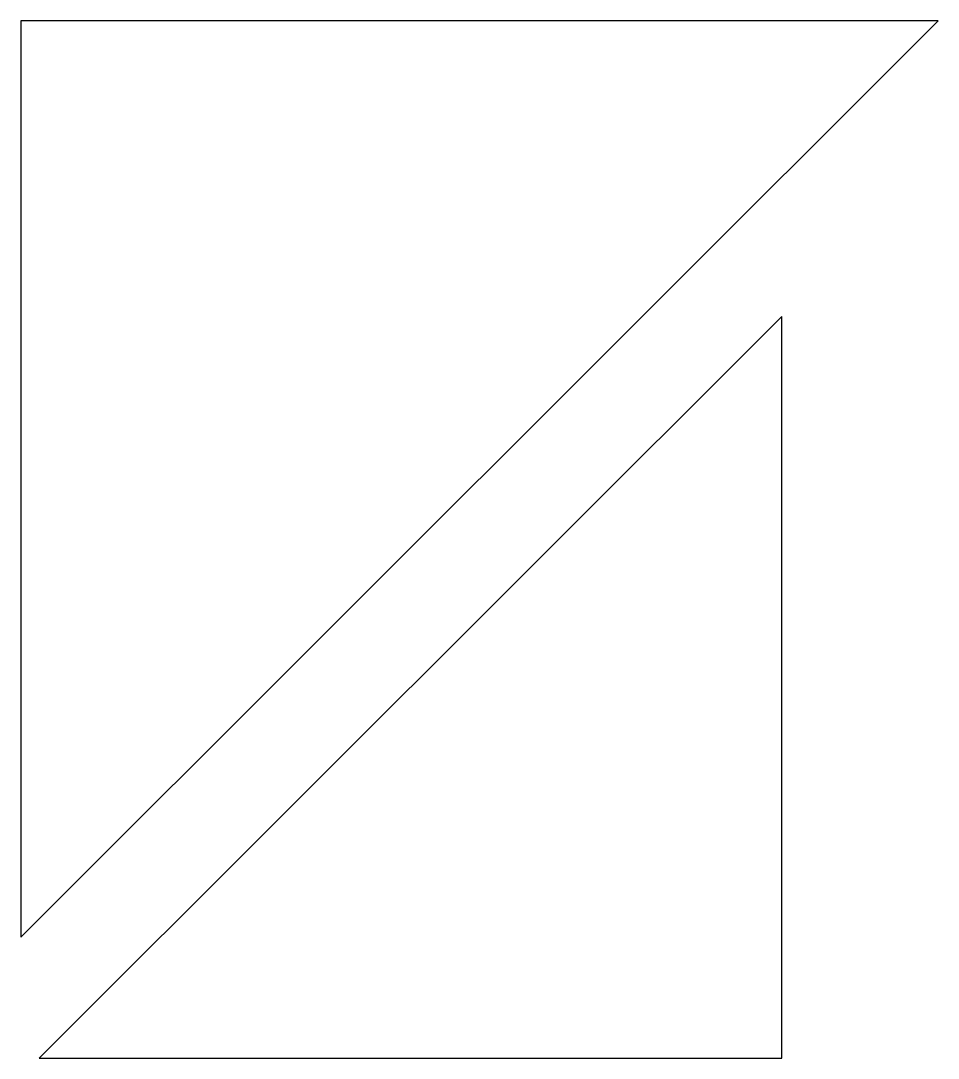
# Model space of a CAD drawing. Extents: x 50.734 to 51.377, y 46.215 to 46.943.
import ezdxf

# ---------------------------------------------------------------- set-up
doc = ezdxf.new("R2010")
doc.units = 0
doc.header["$LTSCALE"] = 0.6
doc.layers.get('0').update_dxf_attribs({"linetype": 'CONTINUOUS'})

msp = doc.modelspace()

# ---------------------------------------------------------------- linework, layer by layer
at = {"color": 0}
for p, q in [((50.73419, 46.30011), (51.37737, 46.94267)), ((50.74718, 46.2153), (51.26761, 46.73523))]:
    msp.add_line(p, q, dxfattribs=at)
for points in [[(51.37737, 46.94267), (50.73419, 46.94267)], [(50.73419, 46.94267), (50.73419, 46.30011)], [(50.74718, 46.2153), (51.26761, 46.2153), (51.26761, 46.73523)]]:
    msp.add_lwpolyline(points, dxfattribs=at)

doc.saveas('drawing.dxf')
